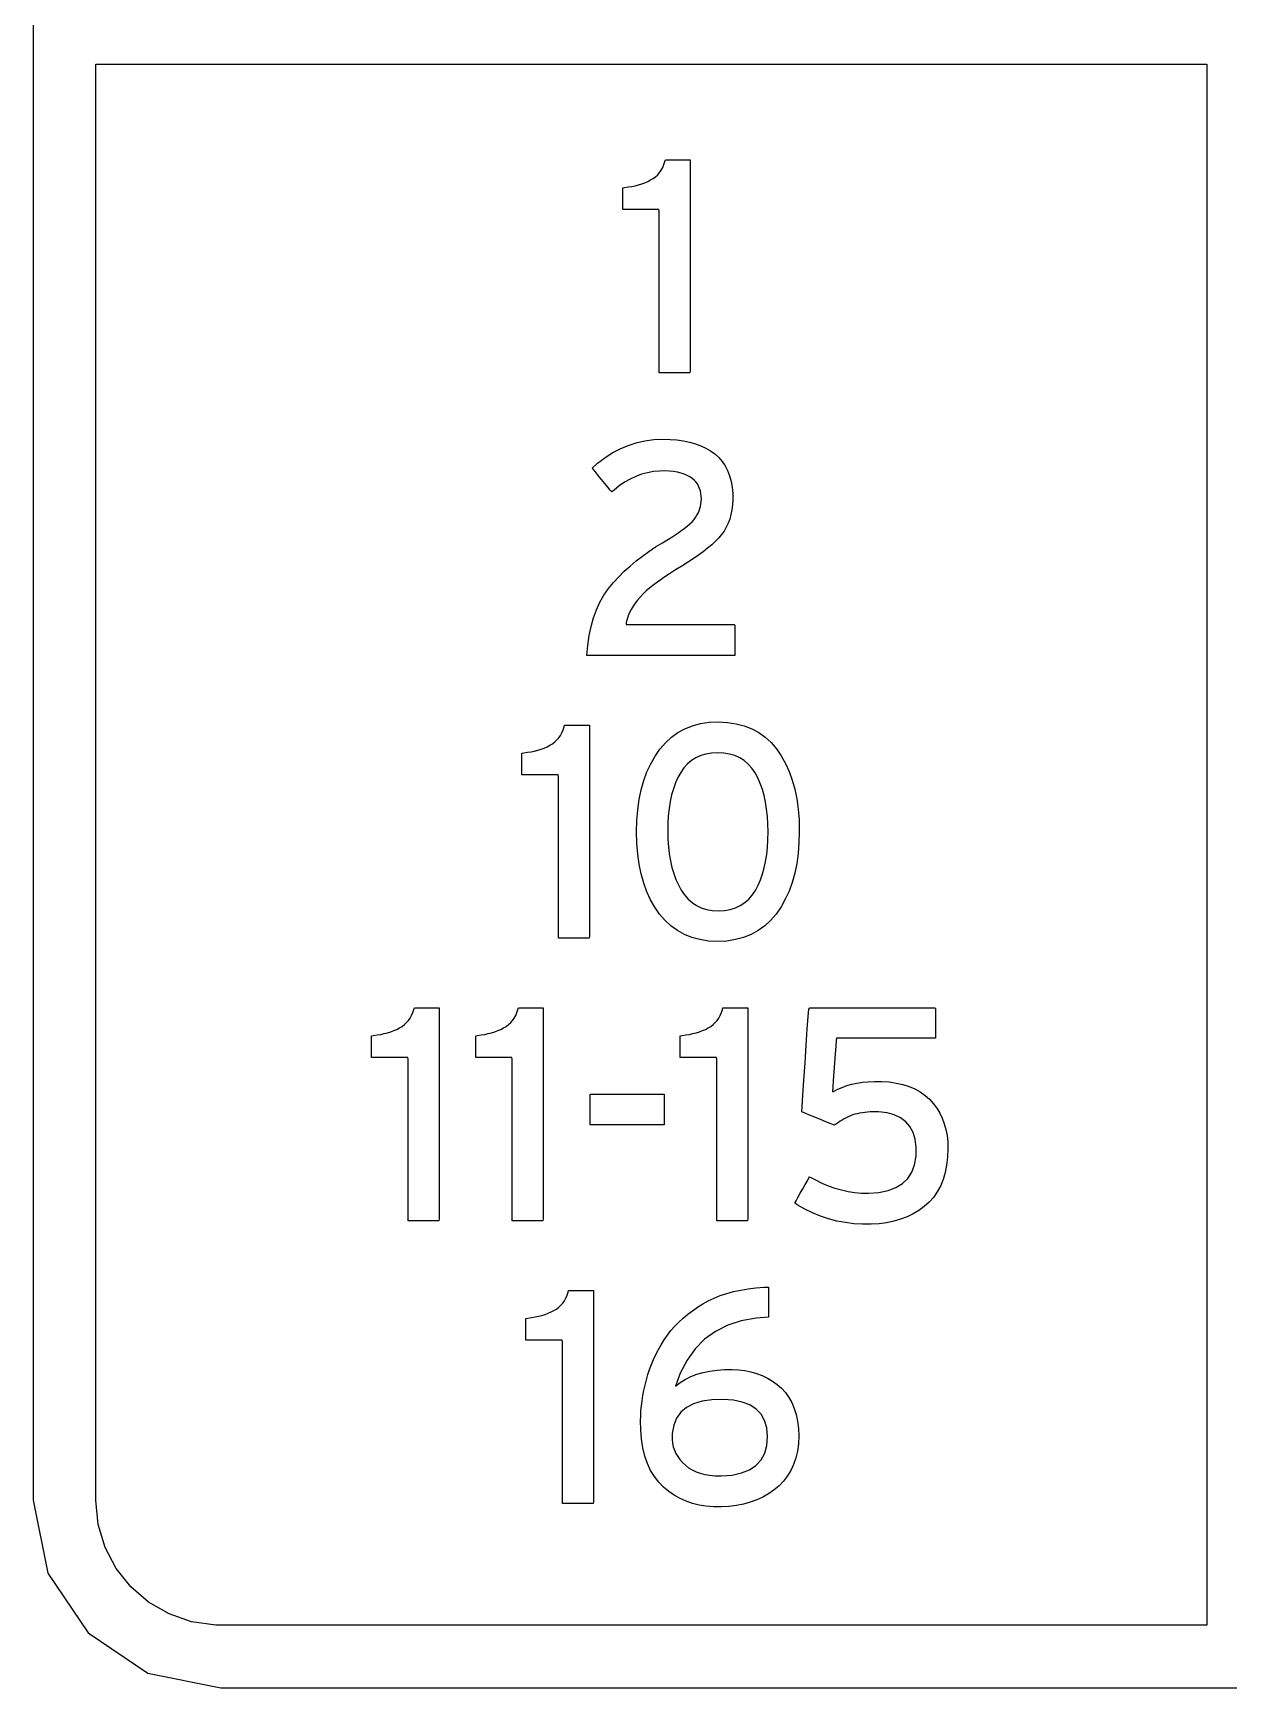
# Model space of a CAD drawing. Header units: inches. Extents: x 3.2 to 20.7, y 8 to 10.
# Drawn here: x 11.877 to 12.259, y 9.05 to 9.578 of the extents above; entities that cross this region are included whole.
import ezdxf

# ---------------------------------------------------------------- set-up
doc = ezdxf.new("R2010")
doc.units = ezdxf.units.IN
doc.header["$MEASUREMENT"] = 0

msp = doc.modelspace()

# ---------------------------------------------------------------- linework, layer by layer
for points in [[(11.87731, 9.61872), (11.87731, 9.57305), (11.87731, 9.52207), (11.87731, 9.41128), (11.87731, 9.30048), (11.87731, 9.2495), (11.87731, 9.20383), (11.87731, 9.16523), (11.87731, 9.13547), (11.87731, 9.11631), (11.87731, 9.10954), (11.88203, 9.0862), (11.8949, 9.06713), (11.91397, 9.05425), (11.9373, 9.04953), (11.94426, 9.04953), (11.96454, 9.04953), (11.99726, 9.04953), (12.04152, 9.04953), (12.09644, 9.04953), (12.16114, 9.04953), (12.23471, 9.04953), (12.31628, 9.04953)], [(12.05526, 9.22933), (12.05526, 9.2392), (12.0788, 9.2392), (12.0788, 9.22933), (12.05526, 9.22933)]]:
    msp.add_lwpolyline(points)
for points in [[(11.89731, 9.10954), (11.89731, 9.12833), (11.89731, 9.17808), (11.89731, 9.24879), (11.89731, 9.33047), (11.89731, 9.41316), (11.89731, 9.48686), (11.89731, 9.54159), (11.89731, 9.56819), (11.90678, 9.56819), (11.9411, 9.56819), (11.99317, 9.56819), (12.05528, 9.56819), (12.1197, 9.56819), (12.17873, 9.56819), (12.22462, 9.56819), (12.25212, 9.56819), (12.25212, 9.56057), (12.25212, 9.51864), (12.25212, 9.44958), (12.25212, 9.36424), (12.25212, 9.27348), (12.25212, 9.18814), (12.25212, 9.11908), (12.25212, 9.07716), (12.25214, 9.06954), (12.22772, 9.06954), (12.187, 9.06954), (12.13463, 9.06954), (12.07746, 9.06954), (12.02235, 9.06954), (11.97615, 9.06954), (11.94571, 9.06954), (11.9357, 9.06957), (11.92793, 9.07065), (11.92071, 9.07314), (11.91419, 9.07691), (11.90851, 9.0818), (11.90384, 9.08766), (11.90031, 9.09433), (11.89809, 9.10168)], [(12.07728, 9.46955), (12.07728, 9.47154), (12.07728, 9.47685), (12.07728, 9.48446), (12.07728, 9.49333), (12.07728, 9.50247), (12.07728, 9.51083), (12.07728, 9.51742), (12.07728, 9.5212), (12.07717, 9.52172), (12.07632, 9.52172), (12.07485, 9.52172), (12.07297, 9.52172), (12.07093, 9.52172), (12.06894, 9.52172), (12.06724, 9.52172), (12.06605, 9.52172), (12.0656, 9.52172), (12.0656, 9.52199), (12.0656, 9.5227), (12.0656, 9.52373), (12.0656, 9.52492), (12.0656, 9.52615), (12.0656, 9.52728), (12.0656, 9.52817), (12.0656, 9.52867), (12.06621, 9.5288), (12.06739, 9.52893), (12.06853, 9.52911), (12.06963, 9.52934), (12.07069, 9.52961), (12.07171, 9.52993), (12.07269, 9.5303), (12.07363, 9.53071), (12.07452, 9.53117), (12.07535, 9.53166), (12.0761, 9.53222), (12.07678, 9.53285), (12.07738, 9.53355), (12.07791, 9.53432), (12.07837, 9.53517), (12.07874, 9.53608), (12.07905, 9.53706), (12.07925, 9.53757), (12.07983, 9.53757), (12.08083, 9.53757), (12.08211, 9.53757), (12.08351, 9.53757), (12.08487, 9.53757), (12.08603, 9.53757), (12.08685, 9.53757), (12.08715, 9.53757), (12.08715, 9.53497), (12.08715, 9.52805), (12.08715, 9.51813), (12.08715, 9.50656), (12.08715, 9.49465), (12.08715, 9.48374), (12.08715, 9.47516), (12.08715, 9.47023), (12.08705, 9.46955), (12.08634, 9.46955), (12.08509, 9.46955), (12.08351, 9.46955), (12.08178, 9.46955), (12.0801, 9.46955), (12.07867, 9.46955), (12.07766, 9.46955)], [(12.05417, 9.37927), (12.05445, 9.38253), (12.05489, 9.38563), (12.0555, 9.38855), (12.05628, 9.39132), (12.05722, 9.39391), (12.05833, 9.39634), (12.0596, 9.3986), (12.06103, 9.4007), (12.06263, 9.40262), (12.06434, 9.40444), (12.06611, 9.40619), (12.06796, 9.40787), (12.06988, 9.40949), (12.07187, 9.41105), (12.07393, 9.41253), (12.07606, 9.41396), (12.07826, 9.41531), (12.08018, 9.41644), (12.0816, 9.41733), (12.08291, 9.41818), (12.0841, 9.41901), (12.08518, 9.4198), (12.08615, 9.42057), (12.08701, 9.42131), (12.08775, 9.42202), (12.08838, 9.42271), (12.08888, 9.42338), (12.0893, 9.42407), (12.08967, 9.42477), (12.08999, 9.42548), (12.09025, 9.4262), (12.09045, 9.42693), (12.09059, 9.42768), (12.09068, 9.42844), (12.09072, 9.42921), (12.09069, 9.43013), (12.09059, 9.43101), (12.09041, 9.43185), (12.09016, 9.43264), (12.08983, 9.43338), (12.08944, 9.43407), (12.08896, 9.43472), (12.08842, 9.43532), (12.08779, 9.43587), (12.08705, 9.43638), (12.08621, 9.43683), (12.08527, 9.43722), (12.08423, 9.43755), (12.0831, 9.43781), (12.08186, 9.43801), (12.08052, 9.43814), (12.07909, 9.43822), (12.0774, 9.43821), (12.07541, 9.43802), (12.07347, 9.43767), (12.07158, 9.43716), (12.06974, 9.43648), (12.06795, 9.43563), (12.06621, 9.43461), (12.06452, 9.43343), (12.06288, 9.43208), (12.06209, 9.43152), (12.06164, 9.43207), (12.06088, 9.43301), (12.0599, 9.43421), (12.05884, 9.43552), (12.05779, 9.43681), (12.05687, 9.43793), (12.0562, 9.43876), (12.05588, 9.43916), (12.0576, 9.4407), (12.05989, 9.44247), (12.06228, 9.444), (12.06475, 9.4453), (12.0673, 9.44638), (12.06995, 9.44723), (12.07267, 9.44784), (12.07549, 9.44823), (12.07839, 9.44839), (12.08071, 9.44833), (12.08291, 9.44816), (12.085, 9.44787), (12.08696, 9.44746), (12.08882, 9.44694), (12.09055, 9.4463), (12.09217, 9.44555), (12.09367, 9.44468), (12.09505, 9.44368), (12.09629, 9.44253), (12.09738, 9.44125), (12.09832, 9.43985), (12.09911, 9.43833), (12.09974, 9.43668), (12.10023, 9.43491), (12.10056, 9.43301), (12.10074, 9.43099), (12.10077, 9.42904), (12.10067, 9.42739), (12.10048, 9.4258), (12.10018, 9.4243), (12.09979, 9.42286), (12.09929, 9.42151), (12.09869, 9.42023), (12.098, 9.41903), (12.0972, 9.41791), (12.09628, 9.41684), (12.09521, 9.41576), (12.09403, 9.41467), (12.09273, 9.41357), (12.09132, 9.41245), (12.08978, 9.41132), (12.08812, 9.41017), (12.08634, 9.40901), (12.08445, 9.40784), (12.08241, 9.4066), (12.08051, 9.40539), (12.07874, 9.40421), (12.07712, 9.40308), (12.07564, 9.40198), (12.0743, 9.40092), (12.0731, 9.3999), (12.07205, 9.39891), (12.07113, 9.39796), (12.07032, 9.397), (12.06958, 9.39602), (12.06891, 9.39503), (12.06832, 9.39403), (12.0678, 9.39301), (12.06736, 9.39197), (12.06699, 9.39092), (12.0667, 9.38986), (12.06669, 9.38914), (12.06871, 9.38914), (12.07263, 9.38914), (12.07782, 9.38914), (12.08366, 9.38914), (12.08954, 9.38914), (12.09483, 9.38914), (12.09892, 9.38914), (12.10118, 9.38914), (12.10144, 9.38902), (12.10144, 9.38832), (12.10144, 9.38712), (12.10144, 9.38559), (12.10144, 9.38392), (12.10144, 9.38228), (12.10144, 9.38085), (12.10144, 9.37979), (12.10144, 9.37929), (12.10039, 9.37927), (12.09641, 9.37927), (12.09023, 9.37927), (12.08271, 9.37927), (12.07467, 9.37927), (12.06696, 9.37927), (12.06041, 9.37927), (12.05587, 9.37927)], [(12.0451, 9.28899), (12.0451, 9.29099), (12.0451, 9.2963), (12.0451, 9.3039), (12.0451, 9.31278), (12.0451, 9.32191), (12.0451, 9.33028), (12.0451, 9.33686), (12.0451, 9.34064), (12.04498, 9.34116), (12.04413, 9.34116), (12.04266, 9.34116), (12.04079, 9.34116), (12.03874, 9.34116), (12.03675, 9.34116), (12.03505, 9.34116), (12.03386, 9.34116), (12.03341, 9.34116), (12.03341, 9.34143), (12.03341, 9.34215), (12.03341, 9.34317), (12.03341, 9.34437), (12.03341, 9.3456), (12.03341, 9.34672), (12.03341, 9.34761), (12.03341, 9.34812), (12.03402, 9.34824), (12.0352, 9.34837), (12.03634, 9.34856), (12.03744, 9.34878), (12.0385, 9.34906), (12.03952, 9.34937), (12.0405, 9.34974), (12.04144, 9.35015), (12.04234, 9.35061), (12.04316, 9.3511), (12.04392, 9.35166), (12.04459, 9.3523), (12.0452, 9.353), (12.04573, 9.35377), (12.04618, 9.35461), (12.04656, 9.35552), (12.04686, 9.3565), (12.04706, 9.35702), (12.04764, 9.35702), (12.04865, 9.35702), (12.04993, 9.35702), (12.05133, 9.35702), (12.05268, 9.35702), (12.05385, 9.35702), (12.05466, 9.35702), (12.05497, 9.35702), (12.05497, 9.35442), (12.05497, 9.34749), (12.05497, 9.33758), (12.05497, 9.326), (12.05497, 9.3141), (12.05497, 9.30318), (12.05497, 9.2946), (12.05497, 9.28967), (12.05487, 9.28899), (12.05415, 9.28899), (12.05291, 9.28899), (12.05132, 9.28899), (12.0496, 9.28899), (12.04792, 9.28899), (12.04648, 9.28899), (12.04548, 9.28899)], [(12.122, 9.32312), (12.1219, 9.31952), (12.12163, 9.31609), (12.12118, 9.31282), (12.12054, 9.30971), (12.11972, 9.30678), (12.11872, 9.30401), (12.11753, 9.30141), (12.11617, 9.29898), (12.11462, 9.29672), (12.11288, 9.2947), (12.11098, 9.29294), (12.1089, 9.29145), (12.10665, 9.29021), (12.10423, 9.28924), (12.10163, 9.28853), (12.09886, 9.28809), (12.09591, 9.2879), (12.093, 9.28808), (12.09026, 9.28853), (12.08769, 9.28923), (12.08529, 9.29019), (12.08306, 9.29141), (12.081, 9.29289), (12.07911, 9.29463), (12.07739, 9.29663), (12.07585, 9.29886), (12.07448, 9.30126), (12.0733, 9.30383), (12.0723, 9.30657), (12.07148, 9.3095), (12.07084, 9.31259), (12.07038, 9.31586), (12.07011, 9.31931), (12.07002, 9.32293), (12.07011, 9.32655), (12.07039, 9.32999), (12.07085, 9.33327), (12.0715, 9.33637), (12.07233, 9.33931), (12.07335, 9.34209), (12.07455, 9.34469), (12.07593, 9.34713), (12.0775, 9.3494), (12.07923, 9.35142), (12.08114, 9.35317), (12.08321, 9.35466), (12.08545, 9.35588), (12.08786, 9.35684), (12.09044, 9.35753), (12.09319, 9.35795), (12.0961, 9.35811), (12.09904, 9.35794), (12.10181, 9.3575), (12.1044, 9.35681), (12.10682, 9.35586), (12.10906, 9.35465), (12.11112, 9.35318), (12.11301, 9.35146), (12.11472, 9.34947), (12.11625, 9.34724), (12.1176, 9.34483), (12.11876, 9.34225), (12.11975, 9.3395), (12.12056, 9.33657), (12.12119, 9.33347), (12.12164, 9.33019), (12.12191, 9.32675)], [(12.11203, 9.32293), (12.11198, 9.32547), (12.11183, 9.32789), (12.11157, 9.33021), (12.11122, 9.33242), (12.11076, 9.33452), (12.1102, 9.33652), (12.10954, 9.33842), (12.10877, 9.3402), (12.10789, 9.34186), (12.10687, 9.34334), (12.10571, 9.34462), (12.10441, 9.34571), (12.10298, 9.3466), (12.10142, 9.3473), (12.09972, 9.34781), (12.09788, 9.34812), (12.09591, 9.34824), (12.09398, 9.34812), (12.09217, 9.34781), (12.0905, 9.34731), (12.08896, 9.34662), (12.08755, 9.34574), (12.08628, 9.34467), (12.08513, 9.3434), (12.08412, 9.34195), (12.08323, 9.34032), (12.08245, 9.33857), (12.08178, 9.33671), (12.08121, 9.33473), (12.08075, 9.33264), (12.0804, 9.33043), (12.08015, 9.32811), (12.08001, 9.32567), (12.07998, 9.32312), (12.08004, 9.3206), (12.0802, 9.31819), (12.08046, 9.31589), (12.08084, 9.3137), (12.08132, 9.31161), (12.08191, 9.30964), (12.0826, 9.30778), (12.08341, 9.30602), (12.08431, 9.30435), (12.08533, 9.30283), (12.08648, 9.3015), (12.08776, 9.30038), (12.08917, 9.29946), (12.09071, 9.29873), (12.09237, 9.29821), (12.09417, 9.29789), (12.0961, 9.29777), (12.09807, 9.29789), (12.0999, 9.29821), (12.10159, 9.29872), (12.10315, 9.29944), (12.10456, 9.30035), (12.10584, 9.30146), (12.10698, 9.30276), (12.10799, 9.30427), (12.10885, 9.30592), (12.1096, 9.30765), (12.11024, 9.3095), (12.11079, 9.31146), (12.11124, 9.31353), (12.11159, 9.31571), (12.11183, 9.31801), (12.11198, 9.32041)], [(11.9971, 9.19871), (11.9971, 9.20071), (11.9971, 9.20602), (11.9971, 9.21362), (11.9971, 9.2225), (11.9971, 9.23163), (11.9971, 9.24), (11.9971, 9.24659), (11.9971, 9.25037), (11.99699, 9.25089), (11.99614, 9.25089), (11.99467, 9.25089), (11.99279, 9.25089), (11.99075, 9.25089), (11.98876, 9.25089), (11.98706, 9.25089), (11.98587, 9.25089), (11.98542, 9.25089), (11.98542, 9.25115), (11.98542, 9.25187), (11.98542, 9.25289), (11.98542, 9.25409), (11.98542, 9.25532), (11.98542, 9.25645), (11.98542, 9.25733), (11.98542, 9.25784), (11.98603, 9.25796), (11.98721, 9.2581), (11.98835, 9.25828), (11.98945, 9.2585), (11.99051, 9.25878), (11.99153, 9.2591), (11.99251, 9.25946), (11.99345, 9.25987), (11.99434, 9.26033), (11.99517, 9.26082), (11.99592, 9.26139), (11.9966, 9.26202), (11.9972, 9.26272), (11.99773, 9.26349), (11.99819, 9.26433), (11.99856, 9.26524), (11.99887, 9.26622), (11.99907, 9.26674), (11.99965, 9.26674), (12.00065, 9.26674), (12.00193, 9.26674), (12.00333, 9.26674), (12.00469, 9.26674), (12.00585, 9.26674), (12.00667, 9.26674), (12.00697, 9.26674), (12.00697, 9.26414), (12.00697, 9.25722), (12.00697, 9.2473), (12.00697, 9.23573), (12.00697, 9.22382), (12.00697, 9.21291), (12.00697, 9.20432), (12.00697, 9.19939), (12.00687, 9.19871), (12.00616, 9.19871), (12.00491, 9.19871), (12.00333, 9.19871), (12.0016, 9.19871), (11.99992, 9.19871), (11.99849, 9.19871), (11.99748, 9.19871)], [(12.03033, 9.19871), (12.03033, 9.20071), (12.03033, 9.20602), (12.03033, 9.21362), (12.03033, 9.2225), (12.03033, 9.23163), (12.03033, 9.24), (12.03033, 9.24659), (12.03033, 9.25037), (12.03022, 9.25089), (12.02937, 9.25089), (12.0279, 9.25089), (12.02602, 9.25089), (12.02398, 9.25089), (12.02199, 9.25089), (12.02029, 9.25089), (12.0191, 9.25089), (12.01865, 9.25089), (12.01865, 9.25115), (12.01865, 9.25187), (12.01865, 9.25289), (12.01865, 9.25409), (12.01865, 9.25532), (12.01865, 9.25645), (12.01865, 9.25733), (12.01865, 9.25784), (12.01926, 9.25796), (12.02044, 9.2581), (12.02158, 9.25828), (12.02268, 9.2585), (12.02374, 9.25878), (12.02476, 9.2591), (12.02574, 9.25946), (12.02668, 9.25987), (12.02757, 9.26033), (12.0284, 9.26082), (12.02915, 9.26139), (12.02983, 9.26202), (12.03043, 9.26272), (12.03096, 9.26349), (12.03142, 9.26433), (12.03179, 9.26524), (12.0321, 9.26622), (12.0323, 9.26674), (12.03288, 9.26674), (12.03388, 9.26674), (12.03517, 9.26674), (12.03656, 9.26674), (12.03792, 9.26674), (12.03908, 9.26674), (12.0399, 9.26674), (12.0402, 9.26674), (12.0402, 9.26414), (12.0402, 9.25722), (12.0402, 9.2473), (12.0402, 9.23573), (12.0402, 9.22382), (12.0402, 9.21291), (12.0402, 9.20432), (12.0402, 9.19939), (12.0401, 9.19871), (12.03939, 9.19871), (12.03814, 9.19871), (12.03656, 9.19871), (12.03483, 9.19871), (12.03315, 9.19871), (12.03172, 9.19871), (12.03071, 9.19871)], [(12.09566, 9.19871), (12.09566, 9.20071), (12.09566, 9.20602), (12.09566, 9.21362), (12.09566, 9.2225), (12.09566, 9.23163), (12.09566, 9.24), (12.09566, 9.24659), (12.09566, 9.25037), (12.09554, 9.25089), (12.09469, 9.25089), (12.09322, 9.25089), (12.09134, 9.25089), (12.0893, 9.25089), (12.08731, 9.25089), (12.08561, 9.25089), (12.08442, 9.25089), (12.08397, 9.25089), (12.08397, 9.25115), (12.08397, 9.25187), (12.08397, 9.25289), (12.08397, 9.25409), (12.08397, 9.25532), (12.08397, 9.25645), (12.08397, 9.25733), (12.08397, 9.25784), (12.08458, 9.25796), (12.08576, 9.2581), (12.0869, 9.25828), (12.088, 9.2585), (12.08906, 9.25878), (12.09008, 9.2591), (12.09106, 9.25946), (12.092, 9.25987), (12.0929, 9.26033), (12.09372, 9.26082), (12.09447, 9.26139), (12.09515, 9.26202), (12.09576, 9.26272), (12.09628, 9.26349), (12.09674, 9.26433), (12.09711, 9.26524), (12.09742, 9.26622), (12.09762, 9.26674), (12.0982, 9.26674), (12.09921, 9.26674), (12.10049, 9.26674), (12.10188, 9.26674), (12.10324, 9.26674), (12.10441, 9.26674), (12.10522, 9.26674), (12.10552, 9.26674), (12.10552, 9.26414), (12.10552, 9.25722), (12.10552, 9.2473), (12.10552, 9.23573), (12.10552, 9.22382), (12.10552, 9.21291), (12.10552, 9.20432), (12.10552, 9.19939), (12.10542, 9.19871), (12.10471, 9.19871), (12.10346, 9.19871), (12.10188, 9.19871), (12.10015, 9.19871), (12.09848, 9.19871), (12.09704, 9.19871), (12.09603, 9.19871)], [(12.16946, 9.22181), (12.16935, 9.21908), (12.16906, 9.21652), (12.16858, 9.21413), (12.16792, 9.2119), (12.16708, 9.20984), (12.16605, 9.20794), (12.16484, 9.20621), (12.16345, 9.20465), (12.16188, 9.20325), (12.16018, 9.20201), (12.15836, 9.20093), (12.15642, 9.2), (12.15436, 9.19922), (12.15218, 9.19859), (12.14989, 9.19812), (12.14747, 9.19781), (12.14493, 9.19765), (12.14222, 9.19764), (12.13943, 9.1978), (12.1367, 9.19814), (12.13401, 9.19866), (12.13137, 9.19934), (12.12879, 9.20021), (12.12625, 9.20124), (12.12376, 9.20246), (12.12131, 9.20384), (12.12059, 9.20448), (12.12096, 9.20514), (12.12157, 9.2062), (12.12232, 9.20753), (12.12313, 9.20896), (12.12392, 9.21035), (12.1246, 9.21154), (12.12509, 9.2124), (12.1253, 9.21277), (12.12712, 9.21177), (12.12918, 9.21078), (12.13126, 9.20991), (12.13335, 9.20917), (12.13545, 9.20857), (12.13757, 9.2081), (12.1397, 9.20777), (12.14184, 9.20756), (12.14415, 9.2075), (12.14745, 9.20775), (12.15035, 9.20836), (12.15285, 9.20932), (12.15494, 9.21062), (12.15664, 9.21228), (12.15793, 9.21428), (12.15882, 9.21663), (12.15931, 9.21934), (12.15937, 9.22224), (12.15903, 9.22475), (12.15836, 9.22694), (12.15735, 9.22882), (12.15601, 9.23039), (12.15434, 9.23164), (12.15234, 9.23257), (12.15001, 9.23318), (12.14734, 9.23348), (12.14554, 9.23351), (12.14463, 9.23348), (12.14375, 9.23342), (12.1429, 9.23334), (12.14207, 9.23323), (12.14127, 9.23309), (12.14049, 9.23293), (12.13974, 9.23274), (12.13902, 9.23252), (12.13833, 9.23225), (12.13765, 9.23195), (12.13699, 9.23163), (12.13634, 9.23128), (12.13571, 9.23092), (12.13508, 9.23053), (12.13447, 9.23012), (12.13387, 9.22969), (12.13329, 9.22923), (12.13291, 9.22939), (12.1319, 9.2298), (12.13044, 9.23039), (12.12872, 9.23109), (12.12693, 9.23182), (12.12526, 9.2325), (12.12388, 9.23306), (12.123, 9.23342), (12.12277, 9.23357), (12.12288, 9.23526), (12.12312, 9.23882), (12.12345, 9.24366), (12.12383, 9.24918), (12.12421, 9.2548), (12.12456, 9.25993), (12.12483, 9.26398), (12.12499, 9.26636), (12.12532, 9.26674), (12.12795, 9.26674), (12.13269, 9.26674), (12.13883, 9.26674), (12.14565, 9.26674), (12.15243, 9.26674), (12.15845, 9.26674), (12.16299, 9.26674), (12.16534, 9.26674), (12.16551, 9.26658), (12.16551, 9.26583), (12.16551, 9.2646), (12.16551, 9.26308), (12.16551, 9.26144), (12.16551, 9.25984), (12.16551, 9.25847), (12.16551, 9.25748), (12.16551, 9.25706), (12.16461, 9.25706), (12.16175, 9.25706), (12.15748, 9.25706), (12.15237, 9.25706), (12.14698, 9.25706), (12.14188, 9.25706), (12.13761, 9.25706), (12.13475, 9.25706), (12.13384, 9.25705), (12.13379, 9.2563), (12.13366, 9.25454), (12.13347, 9.25208), (12.13326, 9.24923), (12.13304, 9.2463), (12.13284, 9.24359), (12.13268, 9.2414), (12.13258, 9.24005), (12.13297, 9.24003), (12.13428, 9.24073), (12.13568, 9.24135), (12.13717, 9.24189), (12.13874, 9.24233), (12.1404, 9.2427), (12.14215, 9.24297), (12.14398, 9.24316), (12.1459, 9.24326), (12.1482, 9.24325), (12.15065, 9.24307), (12.15294, 9.24273), (12.15508, 9.24225), (12.15708, 9.24161), (12.15892, 9.24083), (12.16061, 9.23989), (12.16216, 9.2388), (12.16356, 9.23756), (12.1648, 9.23618), (12.16589, 9.23471), (12.16684, 9.23315), (12.16764, 9.2315), (12.16829, 9.22974), (12.1688, 9.2279), (12.16917, 9.22596), (12.16939, 9.22393)], [(12.04638, 9.10844), (12.04638, 9.11043), (12.04638, 9.11574), (12.04638, 9.12335), (12.04638, 9.13222), (12.04638, 9.14136), (12.04638, 9.14972), (12.04638, 9.15631), (12.04638, 9.16009), (12.04626, 9.16061), (12.04542, 9.16061), (12.04394, 9.16061), (12.04207, 9.16061), (12.04002, 9.16061), (12.03803, 9.16061), (12.03633, 9.16061), (12.03514, 9.16061), (12.03469, 9.16061), (12.03469, 9.16088), (12.03469, 9.16159), (12.03469, 9.16262), (12.03469, 9.16381), (12.03469, 9.16504), (12.03469, 9.16617), (12.03469, 9.16705), (12.03469, 9.16756), (12.0353, 9.16768), (12.03648, 9.16782), (12.03762, 9.168), (12.03872, 9.16823), (12.03978, 9.1685), (12.0408, 9.16882), (12.04178, 9.16919), (12.04272, 9.1696), (12.04362, 9.17005), (12.04445, 9.17055), (12.0452, 9.17111), (12.04588, 9.17174), (12.04648, 9.17244), (12.04701, 9.17321), (12.04746, 9.17405), (12.04784, 9.17497), (12.04814, 9.17595), (12.04834, 9.17646), (12.04892, 9.17646), (12.04993, 9.17646), (12.05121, 9.17646), (12.05261, 9.17646), (12.05397, 9.17646), (12.05513, 9.17646), (12.05594, 9.17646), (12.05625, 9.17646), (12.05625, 9.17386), (12.05625, 9.16694), (12.05625, 9.15702), (12.05625, 9.14545), (12.05625, 9.13354), (12.05625, 9.12263), (12.05625, 9.11404), (12.05625, 9.10911), (12.05615, 9.10844), (12.05543, 9.10844), (12.05419, 9.10844), (12.05261, 9.10844), (12.05088, 9.10844), (12.0492, 9.10844), (12.04776, 9.10844), (12.04676, 9.10844)], [(12.12185, 9.13001), (12.12172, 9.12753), (12.1214, 9.12519), (12.12089, 9.12299), (12.12019, 9.12093), (12.11931, 9.11902), (12.11825, 9.11724), (12.11699, 9.11561), (12.11555, 9.11412), (12.11393, 9.11277), (12.1122, 9.11155), (12.11035, 9.11049), (12.1084, 9.10958), (12.10634, 9.10883), (12.10417, 9.10823), (12.1019, 9.10778), (12.09952, 9.10749), (12.09703, 9.10736), (12.09458, 9.10738), (12.09226, 9.10757), (12.09003, 9.10793), (12.0879, 9.10846), (12.08586, 9.10916), (12.08392, 9.11004), (12.08207, 9.11108), (12.08031, 9.1123), (12.07865, 9.11369), (12.07709, 9.11525), (12.07571, 9.11702), (12.07452, 9.119), (12.07352, 9.12119), (12.07271, 9.12359), (12.07208, 9.12619), (12.07163, 9.12901), (12.07137, 9.13203), (12.0713, 9.13486), (12.07134, 9.13643), (12.07144, 9.13802), (12.07159, 9.13963), (12.07179, 9.14125), (12.07205, 9.14289), (12.07237, 9.14455), (12.07274, 9.14622), (12.07316, 9.14791), (12.07364, 9.14959), (12.07419, 9.15124), (12.0748, 9.15287), (12.07548, 9.15447), (12.07623, 9.15606), (12.07704, 9.15762), (12.07792, 9.15916), (12.07887, 9.16068), (12.07988, 9.16218), (12.08101, 9.16364), (12.08223, 9.16503), (12.08352, 9.16637), (12.0849, 9.16765), (12.08635, 9.16886), (12.08788, 9.17002), (12.08949, 9.17112), (12.09117, 9.17216), (12.09294, 9.17314), (12.0948, 9.17404), (12.09677, 9.17483), (12.09884, 9.17553), (12.10102, 9.17612), (12.10329, 9.17661), (12.10567, 9.17701), (12.10815, 9.1773), (12.11074, 9.17749), (12.11217, 9.17748), (12.11217, 9.17683), (12.11217, 9.17568), (12.11217, 9.1742), (12.11217, 9.17257), (12.11217, 9.17096), (12.11217, 9.16954), (12.11217, 9.16849), (12.11217, 9.16799), (12.10821, 9.16765), (12.10345, 9.16677), (12.09913, 9.16534), (12.09523, 9.16338), (12.09177, 9.16087), (12.08874, 9.15782), (12.08615, 9.15422), (12.08398, 9.15009), (12.08248, 9.14589), (12.08397, 9.14706), (12.08559, 9.14809), (12.08734, 9.14897), (12.08923, 9.14971), (12.09126, 9.1503), (12.09342, 9.15075), (12.09572, 9.15106), (12.09815, 9.15122), (12.10054, 9.15124), (12.10262, 9.15112), (12.10461, 9.15086), (12.10653, 9.15047), (12.10837, 9.14995), (12.11012, 9.14928), (12.1118, 9.14849), (12.1134, 9.14755), (12.11491, 9.14648), (12.11633, 9.14526), (12.11759, 9.14387), (12.11868, 9.14233), (12.11962, 9.14065), (12.12039, 9.13882), (12.121, 9.13684), (12.12144, 9.13471), (12.12173, 9.13243)], [(12.11189, 9.12982), (12.11163, 9.13255), (12.11093, 9.13493), (12.1098, 9.13695), (12.10824, 9.13861), (12.10624, 9.13991), (12.1038, 9.14085), (12.10094, 9.14144), (12.09764, 9.14166), (12.09408, 9.14155), (12.09093, 9.14109), (12.08823, 9.14027), (12.08598, 9.13909), (12.08417, 9.13756), (12.08281, 9.13567), (12.08189, 9.13342), (12.08142, 9.13082), (12.08138, 9.12893), (12.08151, 9.12773), (12.08175, 9.12658), (12.0821, 9.12548), (12.08258, 9.12442), (12.08316, 9.12341), (12.08386, 9.12245), (12.08468, 9.12154), (12.08561, 9.12066), (12.08665, 9.11985), (12.08779, 9.11915), (12.08903, 9.11856), (12.09037, 9.11807), (12.09182, 9.1177), (12.09337, 9.11743), (12.09502, 9.11726), (12.09716, 9.11723), (12.10059, 9.11753), (12.10357, 9.11819), (12.10609, 9.11922), (12.10816, 9.12061), (12.10978, 9.12237), (12.11094, 9.12449), (12.11164, 9.12697)]]:
    msp.add_lwpolyline(points, close=True)

doc.saveas('drawing.dxf')
